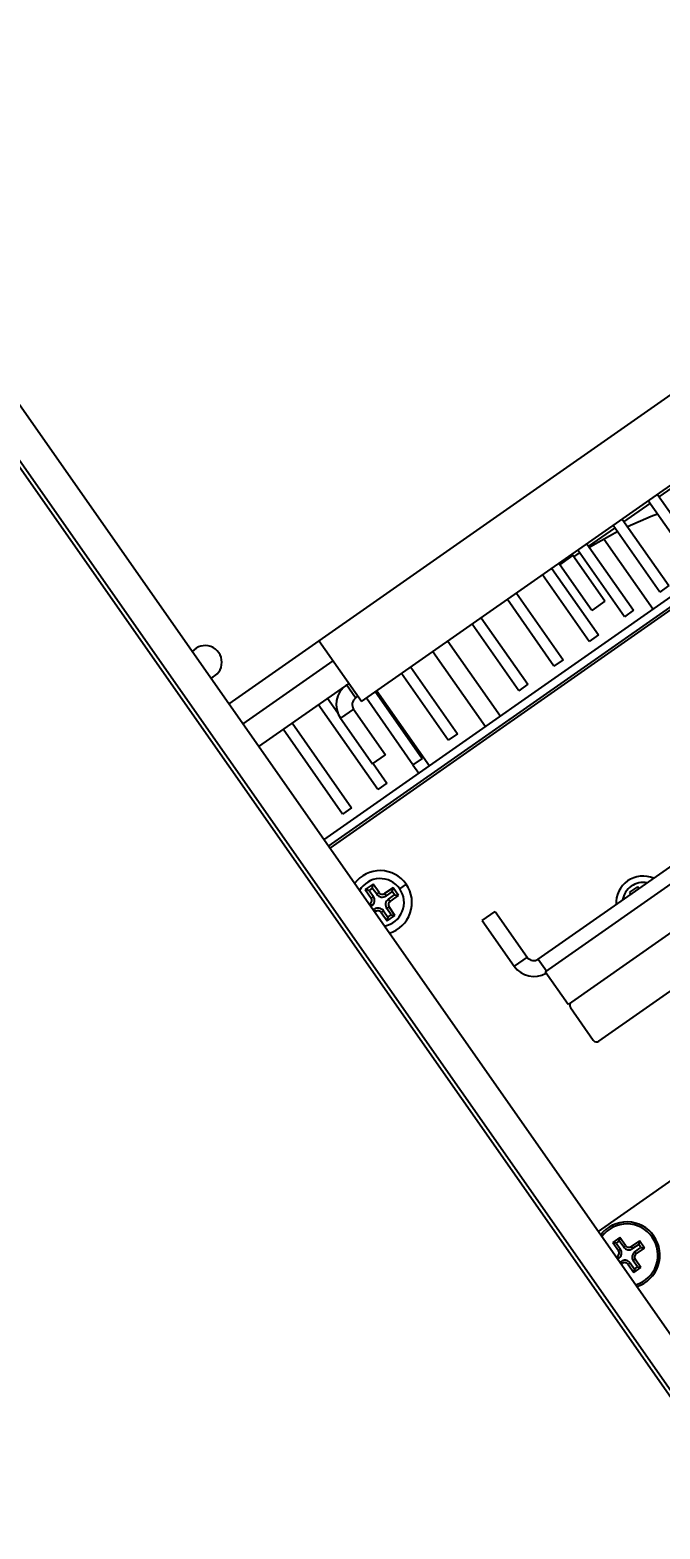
# Model space of a CAD drawing. Header units: millimetres. Extents: x 152904052 to 153933663, y 538271515 to 539240469.
# Drawn here: x 153452902.2 to 153452981.3, y 538569911 to 538570099.1 of the extents above; entities that cross this region are included whole.
import ezdxf
from ezdxf.enums import TextEntityAlignment as Align

# ---------------------------------------------------------------- set-up
doc = ezdxf.new("R2010")
doc.units = ezdxf.units.MM
doc.layers.add('POWR', color=5, linetype='Continuous')
doc.layers.add('TEXT', color=7, linetype='Continuous')
doc.styles.get("Standard").update_dxf_attribs({"font": 'Gulim.ttf'})

msp = doc.modelspace()

# ---------------------------------------------------------------- linework, layer by layer
at = {"layer": 'POWR', "color": 7}
for p, q in [((153453236.63, 538570231.19), (153452927.2, 538570014.52)), ((153452943.84, 538570014.82), (153453165.01, 538570169.68)), ((153452877.81, 538570085.05), (153453064.46, 538569818.5)), ((153453060.77, 538569815.91), (153452874.13, 538570082.47)), ((153452874.54, 538570082.75), (153453061.18, 538569816.2)), ((153452981.22, 538570040.5), (153452984.49, 538570042.79)), ((153452980.99, 538570040.83), (153452986.84, 538570032.47)), ((153452976.79, 538570037.4), (153452980.07, 538570039.7)), ((153452985.69, 538570031.67), (153452979.84, 538570040.02)), ((153452972.37, 538570034.31), (153452975.64, 538570036.6)), ((153452981.27, 538570028.57), (153452975.42, 538570036.93)), ((153452976.56, 538570037.73), (153452982.41, 538570029.37)), ((153452974.24, 538570035.25), (153452980.44, 538570026.4)), ((153452968.73, 538570032), (153452970.37, 538570033.15)), ((153452970.37, 538570033.15), (153452970.25, 538570033.31)), ((153452974.38, 538570027.42), (153452970.37, 538570033.15)), ((153452970.48, 538570032.99), (153452971.22, 538570033.5)), ((153452970.49, 538570032.97), (153452971.25, 538570033.47)), ((153452976.84, 538570025.47), (153452970.99, 538570033.83)), ((153452972.14, 538570034.63), (153452977.99, 538570026.28)), ((153452967.72, 538570031.54), (153452973.57, 538570023.18)), ((153452972.75, 538570026.27), (153452968.73, 538570032)), ((153452939.13, 538569997.48), (153452985.62, 538570030.03)), ((153452939.7, 538569996.66), (153452986.19, 538570029.21)), ((153452972.42, 538570022.38), (153452966.57, 538570030.73)), ((153452982.41, 538570029.37), (153452981.27, 538570028.57)), ((153452986.36, 538570028.97), (153452939.87, 538569996.42)), ((153452968, 538570019.28), (153452962.15, 538570027.64)), ((153452963.29, 538570028.44), (153452969.14, 538570020.08)), ((153452974.38, 538570027.42), (153452972.75, 538570026.27)), ((153452958.87, 538570025.34), (153452964.72, 538570016.99)), ((153452977.99, 538570026.28), (153452976.84, 538570025.47)), ((153452963.57, 538570016.18), (153452957.72, 538570024.54)), ((153452943.84, 538570014.82), (153452938.5, 538570022.43)), ((153452954.69, 538570022.42), (153452961.29, 538570013)), ((153452973.57, 538570023.18), (153452972.42, 538570022.38)), ((153452940.25, 538570019.94), (153452928.95, 538570012.02)), ((153452952.81, 538570021.1), (153452959.4, 538570011.68)), ((153452969.14, 538570020.08), (153452968, 538570019.28)), ((153452954.73, 538570009.99), (153452948.87, 538570018.34)), ((153452950.02, 538570019.15), (153452955.87, 538570010.79)), ((153452942.23, 538570017.11), (153452930.93, 538570009.19)), ((153452943.09, 538570015.27), (153452941.94, 538570016.91)), ((153452945.6, 538570016.05), (153452951.45, 538570007.69)), ((153452945.76, 538570016.16), (153452952.36, 538570006.74)), ((153452964.72, 538570016.99), (153452963.57, 538570016.18)), ((153452945.88, 538570003.79), (153452938.42, 538570014.44)), ((153452939.57, 538570015.25), (153452940.85, 538570013.42)), ((153452943.38, 538570015.47), (153452943.09, 538570015.27)), ((153452950.3, 538570006.89), (153452944.45, 538570015.25)), ((153452935.15, 538570012.15), (153452942.6, 538570001.5)), ((153452942.85, 538570013.88), (153452941.21, 538570012.73)), ((153452941.21, 538570012.73), (153452945.22, 538570007)), ((153452942.85, 538570013.88), (153452946.86, 538570008.14)), ((153452941.46, 538570000.7), (153452934, 538570011.35)), ((153452955.87, 538570010.79), (153452954.73, 538570009.99)), ((153452945.22, 538570007), (153452946.86, 538570008.14)), ((153452945.3, 538570007.05), (153452947.03, 538570004.6)), ((153452951.45, 538570007.69), (153452950.3, 538570006.89)), ((153452950.3, 538570006.89), (153452951.05, 538570005.83)), ((153452947.03, 538570004.6), (153452945.88, 538570003.79)), ((153452942.6, 538570001.5), (153452941.46, 538570000.7)), ((153452966.03, 538569982.5), (153452990.28, 538569999.48)), ((153452991.48, 538569998.12), (153452966.9, 538569980.92)), ((153452994.35, 538569994.03), (153452969.77, 538569976.82)), ((153452945.29, 538569991.91), (153452944.31, 538569991.22)), ((153452945.2, 538569991.42), (153452944.8, 538569991.13)), ((153452945.2, 538569991.42), (153452945.29, 538569991.91)), ((153452945.75, 538569990.64), (153452945.2, 538569991.42)), ((153452946.04, 538569990.84), (153452945.29, 538569991.91)), ((153452947.8, 538569991.46), (153452946.73, 538569990.72)), ((153452947.71, 538569990.97), (153452947.8, 538569991.46)), ((153452948.49, 538569990.48), (153452947.8, 538569991.46)), ((153452949.45, 538569991.89), (153452948.63, 538569991.32)), ((153452978.48, 538569991.58), (153452977.49, 538569990.89)), ((153452978.65, 538569991.34), (153452978.48, 538569991.58)), ((153452944.31, 538569991.22), (153452945.05, 538569990.15)), ((153452944.8, 538569991.13), (153452944.31, 538569991.22)), ((153452944.8, 538569991.13), (153452945.34, 538569990.35)), ((153452945.34, 538569990.35), (153452945.05, 538569990.15)), ((153452945.75, 538569990.64), (153452946.04, 538569990.84)), ((153452946.93, 538569990.43), (153452946.73, 538569990.72)), ((153452947.71, 538569990.97), (153452946.93, 538569990.43)), ((153452947.22, 538569990.02), (153452948, 538569990.57)), ((153452947.22, 538569990.02), (153452947.42, 538569989.74)), ((153452947.42, 538569989.74), (153452948.49, 538569990.48)), ((153452948, 538569990.57), (153452947.71, 538569990.97)), ((153452948, 538569990.57), (153452948.49, 538569990.48)), ((153452977.49, 538569990.89), (153452977.67, 538569990.65)), ((153452944.93, 538569989.46), (153452944.81, 538569989.37)), ((153452945.13, 538569989.17), (153452944.93, 538569989.46)), ((153452945.13, 538569989.17), (153452945.01, 538569989.08)), ((153452945.29, 538569988.68), (153452945.42, 538569988.76)), ((153452945.42, 538569988.76), (153452945.62, 538569988.47)), ((153452945.5, 538569988.39), (153452945.62, 538569988.47)), ((153452946.6, 538569988.55), (153452946.31, 538569988.35)), ((153452946.31, 538569988.35), (153452947.06, 538569987.29)), ((153452946.6, 538569988.55), (153452947.15, 538569987.78)), ((153452947.01, 538569988.84), (153452947.3, 538569989.04)), ((153452947.55, 538569988.06), (153452947.01, 538569988.84)), ((153452947.06, 538569987.29), (153452948.04, 538569987.97)), ((153452947.15, 538569987.78), (153452947.06, 538569987.29)), ((153452947.15, 538569987.78), (153452947.55, 538569988.06)), ((153452948.04, 538569987.97), (153452947.3, 538569989.04)), ((153452947.55, 538569988.06), (153452948.04, 538569987.97)), ((153452958.99, 538569987.34), (153452960.63, 538569988.48)), ((153452960.63, 538569988.48), (153452964.64, 538569982.75)), ((153452973.62, 538569972.19), (153452997.38, 538569988.82)), ((153452958.99, 538569987.34), (153452963, 538569981.6)), ((153452964.64, 538569982.75), (153452963, 538569981.6)), ((153452966.03, 538569982.5), (153452967.07, 538569981.03)), ((153453024.13, 538569983.75), (153452973.54, 538569948.33)), ((153452969.77, 538569976.82), (153452966.9, 538569980.92)), ((153452970.06, 538569976.41), (153452972.93, 538569972.31)), ((153452976.28, 538569947.56), (153452975.38, 538569946.93)), ((153452975.38, 538569946.93), (153452976.1, 538569945.91)), ((153452975.81, 538569946.86), (153452975.38, 538569946.93)), ((153452976.2, 538569947.13), (153452975.81, 538569946.86)), ((153452975.81, 538569946.86), (153452976.35, 538569946.08)), ((153452976.2, 538569947.13), (153452976.28, 538569947.56)), ((153452976.75, 538569946.36), (153452976.2, 538569947.13)), ((153452977, 538569946.54), (153452976.28, 538569947.56)), ((153452976.75, 538569946.36), (153452977, 538569946.54)), ((153452978.72, 538569947.13), (153452977.69, 538569946.41)), ((153452977.87, 538569946.16), (153452977.69, 538569946.41)), ((153452978.64, 538569946.7), (153452977.87, 538569946.16)), ((153452978.15, 538569945.77), (153452978.92, 538569946.31)), ((153452978.64, 538569946.7), (153452978.72, 538569947.13)), ((153452978.92, 538569946.31), (153452978.64, 538569946.7)), ((153452979.35, 538569946.23), (153452978.72, 538569947.13)), ((153452978.92, 538569946.31), (153452979.35, 538569946.23)), ((153452980.34, 538569947.6), (153452980.55, 538569947.74)), ((153452975.97, 538569945.21), (153452975.81, 538569945.1)), ((153452976.15, 538569944.96), (153452975.97, 538569945.21)), ((153452976.15, 538569944.96), (153452975.99, 538569944.84)), ((153452976.35, 538569946.08), (153452976.1, 538569945.91)), ((153452976.26, 538569944.45), (153452976.43, 538569944.56)), ((153452976.43, 538569944.56), (153452976.6, 538569944.31)), ((153452977.95, 538569944.64), (153452978.2, 538569944.82)), ((153452978.49, 538569943.87), (153452977.95, 538569944.64)), ((153452978.15, 538569945.77), (153452978.32, 538569945.51)), ((153452978.92, 538569943.79), (153452978.2, 538569944.82)), ((153452978.32, 538569945.51), (153452979.35, 538569946.23)), ((153452976.44, 538569944.19), (153452976.6, 538569944.31)), ((153452977.55, 538569944.36), (153452977.3, 538569944.19)), ((153452977.3, 538569944.19), (153452978.02, 538569943.16)), ((153452977.55, 538569944.36), (153452978.09, 538569943.59)), ((153452978.02, 538569943.16), (153452978.92, 538569943.79)), ((153452978.09, 538569943.59), (153452978.02, 538569943.16)), ((153452978.09, 538569943.59), (153452978.49, 538569943.87)), ((153452978.49, 538569943.87), (153452978.92, 538569943.79))]:
    msp.add_line(p, q, dxfattribs=at)
at = {"layer": 'POWR', "color": 7, "flags": 128}
for points in [[(153452977.22, 538570036.78), (153452980.22, 538570038.1), (153452980.98, 538570038.4)], [(153452972.44, 538570034.21), (153452972.87, 538570034.46), (153452976.02, 538570036.19)], [(153452968.73, 538570032), (153452968.6, 538570032.15), (153452968.6, 538570032.15)]]:
    msp.add_lwpolyline(points, dxfattribs=at)
at = {"layer": 'POWR', "color": 7}
for centre, radius, start, end in [((153452924.21, 538570019.75), 2.1, 289.8169, 140.1831), ((153452943.67, 538570014.45), 3, 125, 215), ((153452943.67, 538570014.45), 1, 125, 215), ((153452946.18, 538569989.6), 4, 35, 143.21), ((153452946.18, 538569989.6), 3, 35, 149.6243), ((153452946.18, 538569989.6), 4, 286.79, 35), ((153452979.19, 538569989.52), 3.4, 66.9657, 183.0343), ((153452979.19, 538569989.52), 2.6, 78.8131, 171.1869), ((153452944.64, 538569989.87), 0.5, 305, 35), ((153452944.64, 538569989.87), 0.851, 305, 35), ((153452946.45, 538569991.13), 0.851, 215, 305), ((153452946.45, 538569991.13), 0.5, 215, 305), ((153452946.18, 538569989.6), 3, 280.3757, 35), ((153452947.71, 538569989.33), 0.851, 125, 215), ((153452947.71, 538569989.33), 0.5, 125, 215), ((153452945.91, 538569988.06), 0.851, 35, 125), ((153452945.91, 538569988.06), 0.5, 35, 125), ((153452965.46, 538569983.32), 1, 215, 305), ((153452965.46, 538569983.32), 3, 215, 301.1774), ((153452970.47, 538569976.7), 0.5, 125, 215), ((153452973.34, 538569972.6), 0.5, 215, 305), ((153452977.15, 538569945.36), 4.15, 35, 142.53), ((153452977.15, 538569945.36), 3.9, 35, 143.6939), ((153452977.41, 538569946.82), 0.807, 215, 305), ((153452977.41, 538569946.82), 0.5, 215, 305), ((153452977.15, 538569945.36), 3.9, 286.3061, 35), ((153452977.15, 538569945.36), 4.15, 287.47, 35), ((153452975.69, 538569945.62), 0.5, 305, 35), ((153452975.69, 538569945.62), 0.807, 305, 35), ((153452976.89, 538569943.9), 0.807, 35, 125), ((153452976.89, 538569943.9), 0.5, 35, 125), ((153452978.61, 538569945.1), 0.807, 125, 215), ((153452978.61, 538569945.1), 0.5, 125, 215)]:
    msp.add_arc(centre, radius, start, end, dxfattribs=at)

# ---------------------------------------------------------------- texts
at = {"layer": 'TEXT'}
msp.add_text('전기실#CD', height=4550, rotation=34.9999, dxfattribs=at).set_placement((153466474.48, 538561025.28), align=Align.CENTER)

doc.saveas('drawing.dxf')
